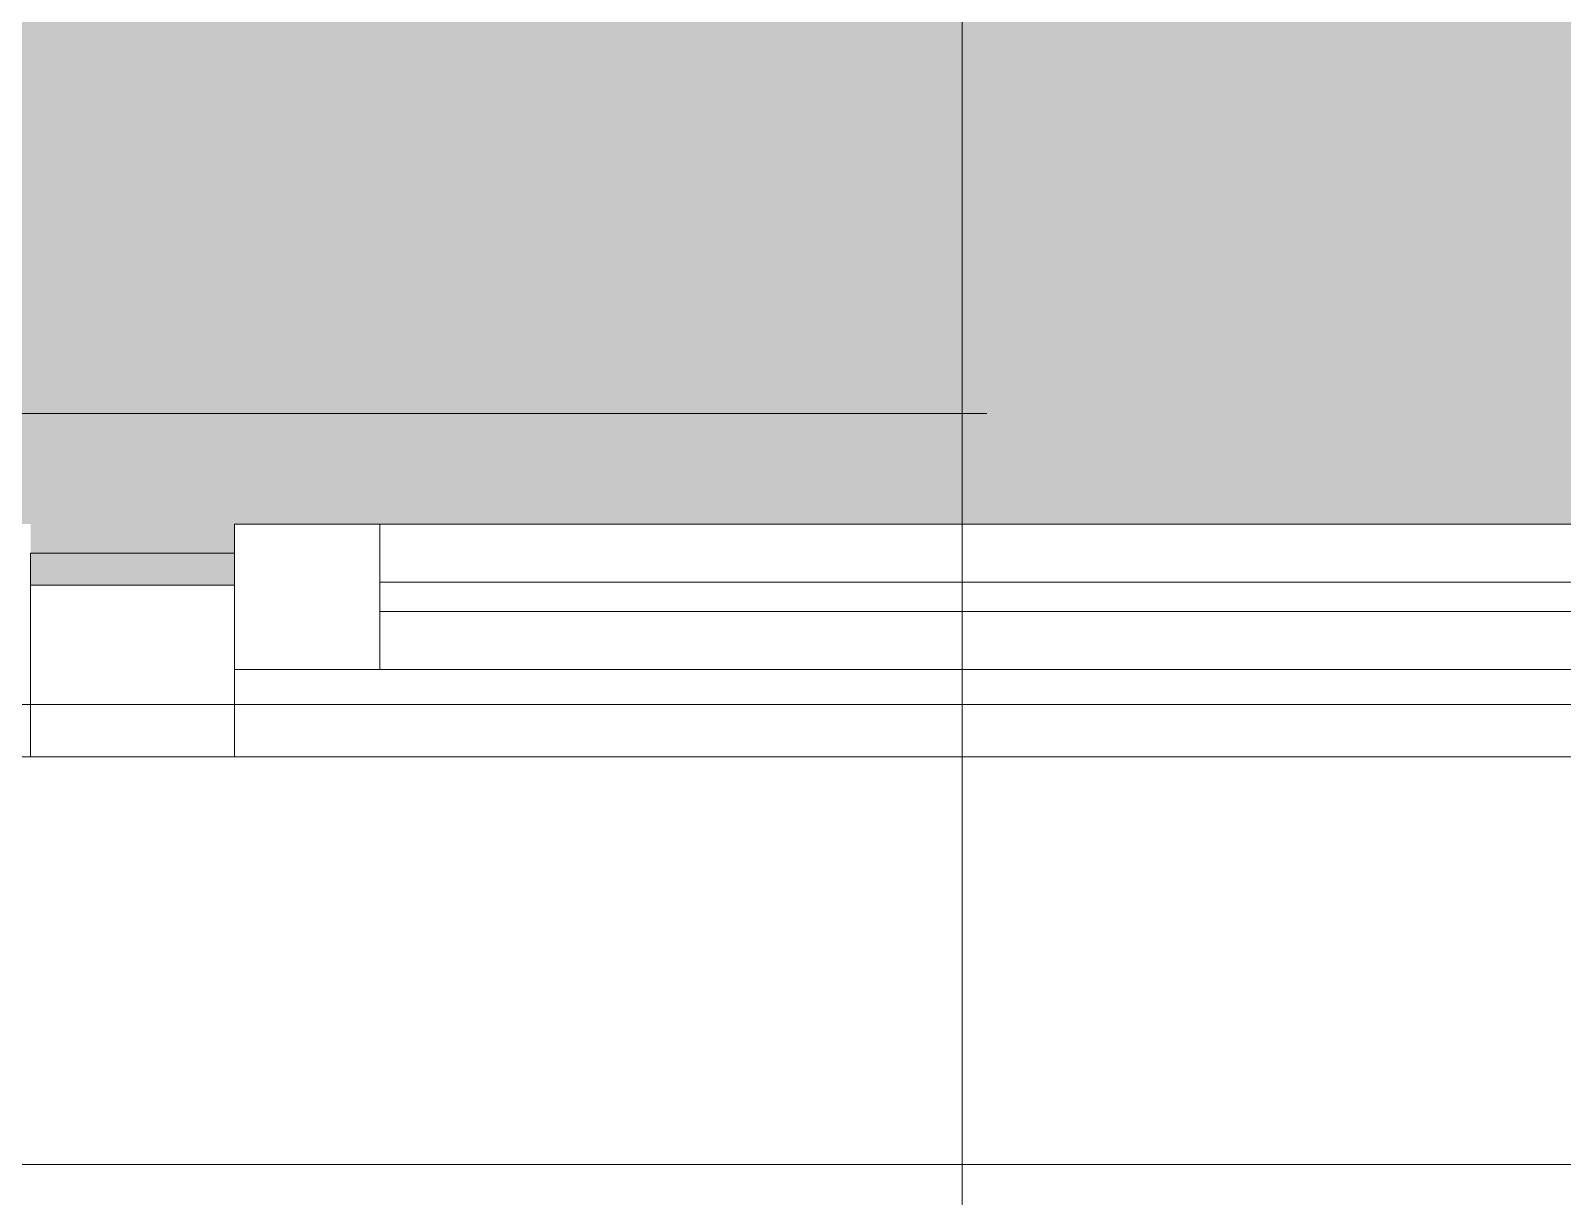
# Model space of a CAD drawing. Header units: millimetres. Extents: x 35770 to 248499, y -12553 to 31000.
# Drawn here: x 54140 to 54666, y -269 to 132 of the extents above; entities that cross this region are included whole.
import ezdxf

# ---------------------------------------------------------------- set-up
doc = ezdxf.new("R2010")
doc.units = ezdxf.units.MM
doc.linetypes.add('Осевая', pattern=[3175, 635, -476.25, 1587.5, -476.25])
for name, color, linetype, lineweight in [('A-GLAZ', 7, 'Continuous', 9), ('A-GLAZ-1', 7, 'Continuous', 13), ('A-WALL', 7, 'Continuous', 9), ('I-WALL', 7, 'Continuous', 9), ('Знаки', 7, 'Continuous', 9), ('Оси', 7, 'Continuous', 9), ('Оси-2', 7, 'Осевая', 9)]:
    doc.layers.add(name, color=color, linetype=linetype, lineweight=lineweight)

# ---------------------------------------------------------------- blocks, each defined once
blk = doc.blocks.new('120_Окно_СКБ_2Ст - 120_Окно_СКБ_2Ст 3100х2500 _мал_створка слева_-22446080-План отделки полов с раскладкой материалов 1 этажа в осях 17-23')
at = {"layer": 'A-GLAZ'}
for p, q in [((1550, -57), (-1550, -57)), ((-1430, -107), (600, -107)), ((600, -117), (-1430, -117))]:
    blk.add_line(p, q, dxfattribs=at)
at = {"layer": 'A-GLAZ-1'}
for p, q in [((650, -127), (650, -57)), ((650, -57), (720, -57)), ((720, -57), (720, -127)), ((650, -87), (-1480, -87)), ((600, -137), (600, -87)), ((650, -137), (650, -87)), ((720, -127), (650, -127)), ((-1480, -137), (650, -137))]:
    blk.add_line(p, q, dxfattribs=at)
blk = doc.blocks.new('Зашивка радиатора_ с перфорацией М6 - Зашивка радиатора_ с перфорацией М6-V116-План отделки полов с раскладкой материалов 1 этажа в осях 17-23')
at = {"layer": 'Знаки'}
blk.add_hatch(color=256, dxfattribs=at).paths.add_polyline_path([(2639, 380), (2639, 359), (1879, 359), (1879, 380), (1809, 380), (1809, 359), (-321, 359), (-321, 380), (-370, 380), (-369.95, 180), (2689, 181), (2689, 380)])
blk.add_line((1879, 380), (1809, 380), dxfattribs=at)

msp = doc.modelspace()

# ---------------------------------------------------------------- linework, layer by layer
at = {"layer": 'A-WALL'}
msp.add_line((56410, -258), (53310, -258), dxfattribs=at)
at = {"layer": 'I-WALL'}
msp.add_line((56410, -100), (53310, -100), dxfattribs=at)
at = {"layer": 'Оси'}
msp.add_line((54460, -1906.26), (54460, 593.74), dxfattribs=at)
at = {"layer": 'Оси-2'}
msp.add_line((39069.74, 0), (82200, 0), dxfattribs=at)

# ---------------------------------------------------------------- block references
at = {"layer": 'A-GLAZ', "rotation": 180}
msp.add_blockref('120_Окно_СКБ_2Ст - 120_Окно_СКБ_2Ст 3100х2500 _мал_створка слева_-22446080-План отделки полов с раскладкой материалов 1 этажа в осях 17-23', (54860, -175), dxfattribs=at)
at = {"layer": 'Знаки', "rotation": 180}
msp.add_blockref('Зашивка радиатора_ с перфорацией М6 - Зашивка радиатора_ с перфорацией М6-V116-План отделки полов с раскладкой материалов 1 этажа в осях 17-23', (56019, 321), dxfattribs=at)

doc.saveas('drawing.dxf')
